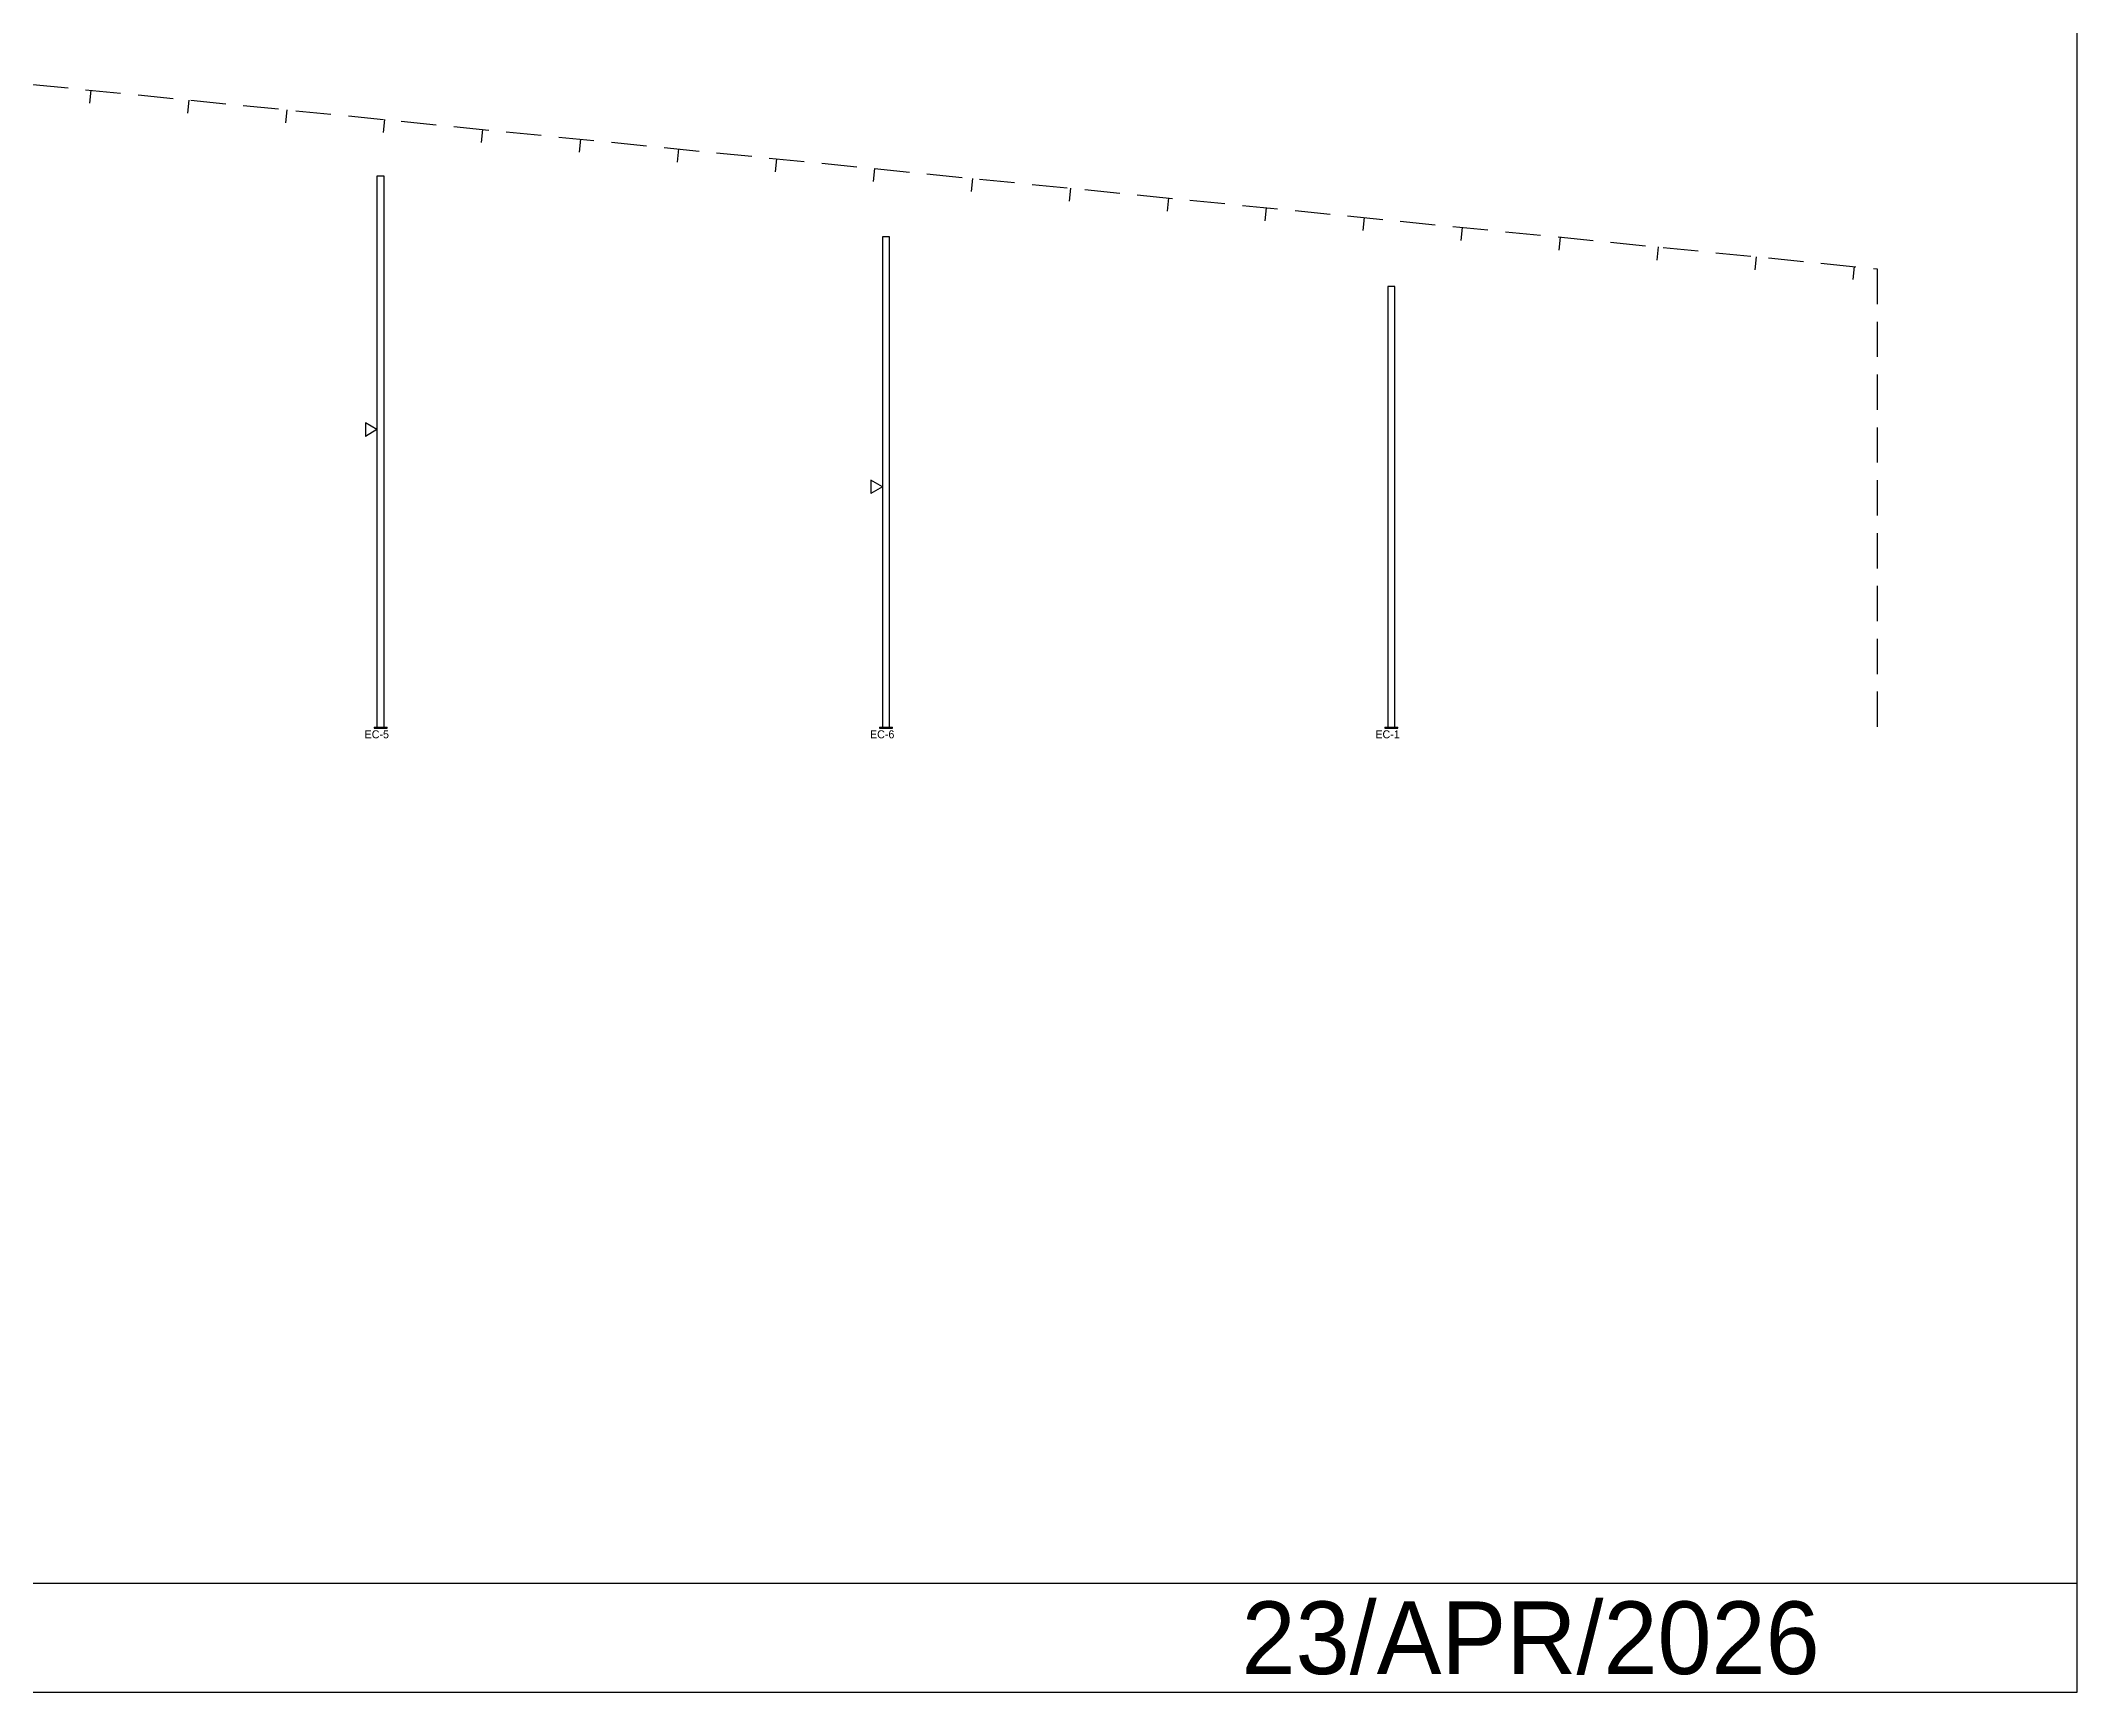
# Model space of a CAD drawing. Extents: x -3050 to 64050, y -14743 to 35639.
# Drawn here: x 33022 to 64050, y -14686 to 10475 of the extents above; entities that cross this region are included whole.
import ezdxf

# ---------------------------------------------------------------- set-up
doc = ezdxf.new("R2010")
doc.units = 0
doc.linetypes.add('CONTIN', pattern=[0])
doc.linetypes.add('DASHED', pattern=[805.2, 536.8, -268.4])
doc.layers.get('0').update_dxf_attribs({"linetype": 'CONTIN'})
for name, color, linetype in [('1', 7, 'CONTIN'), ('16', 7, 'CONTIN'), ('3', 7, 'CONTIN'), ('5', 5, 'DASHED'), ('8', 5, 'DASHED'), ('9', 7, 'CONTIN')]:
    doc.layers.add(name, color=color, linetype=linetype)

msp = doc.modelspace()

# ---------------------------------------------------------------- linework, layer by layer
for p, q in [((64050.004, -14686.198), (64050.004, 35638.801)), ((-3050, -13025.473), (64050.004, -13025.473)), ((-3050, -14686.198), (64050.004, -14686.198))]:
    msp.add_line(p, q)
at = {"layer": '1'}
for p, q in [((38200, 8410.7), (38145, 8410.7)), ((38145, 8410.7), (38145, 16)), ((38255, 8410.7), (38200, 8410.7)), ((38255, 16), (38255, 8410.7)), ((45900, 7489.7), (45845, 7489.7)), ((45845, 7489.7), (45845, 16)), ((45955.004, 7489.7), (45900, 7489.7)), ((45955.004, 16), (45955.004, 7489.7)), ((53600, 6732), (53545.004, 6732)), ((53545.004, 6732), (53545.004, 16)), ((53655, 6732), (53600, 6732)), ((53655, 16), (53655, 6732)), ((38145, 16), (38255, 16)), ((45845, 16), (45955.004, 16)), ((53545.004, 16), (53655, 16))]:
    msp.add_line(p, q, dxfattribs=at)
at = {"layer": '3'}
for p, q in [((38145, 4550), (37969, 4651.563)), ((37969, 4651.563), (37969.074, 4448.311)), ((38145, 4550), (37969.074, 4448.311)), ((45845, 3680), (45669, 3781.564)), ((45669, 3781.564), (45669.074, 3578.311)), ((45845, 3680), (45669.074, 3578.311))]:
    msp.add_line(p, q, dxfattribs=at)
at = {"layer": '5'}
for p, q in [((33783.625, 9721.639), (33763.727, 9522.631)), ((35276.18, 9572.382), (35256.281, 9373.375)), ((36768.734, 9423.127), (36748.836, 9224.12)), ((38261.293, 9273.871), (38241.391, 9074.864)), ((39753.848, 9124.616), (39733.945, 8925.608)), ((41246.402, 8975.359), (41226.504, 8776.353)), ((42738.961, 8826.104), (42719.059, 8627.098)), ((44231.512, 8676.849), (44211.613, 8477.842)), ((45724.074, 8527.594), (45704.176, 8328.586)), ((47216.629, 8378.337), (47196.727, 8179.33)), ((48709.18, 8229.082), (48689.281, 8030.075)), ((50201.738, 8079.826), (50181.84, 7880.819)), ((51694.297, 7930.571), (51674.395, 7731.563)), ((53186.848, 7781.315), (53166.949, 7582.309)), ((54679.402, 7632.06), (54659.504, 7433.052)), ((56171.961, 7482.804), (56152.062, 7283.796)), ((57664.523, 7333.548), (57644.625, 7134.541)), ((59157.07, 7184.293), (59137.172, 6985.286)), ((60649.629, 7035.037), (60629.73, 6836.03))]:
    msp.add_line(p, q, dxfattribs=at)
at = {"layer": '8'}
for p, q in [((30500.002, 10050), (61000.004, 7000)), ((61000.004, 7000), (61000.004, 0))]:
    msp.add_line(p, q, dxfattribs=at)
at = {"layer": '9'}
for p, q in [((38100, 16), (38300, 16)), ((38100, 16), (38100, 0)), ((38100, 0), (38300, 0)), ((38150, -4), (38150, 20)), ((38250, -4), (38250, 20)), ((38300, 0), (38300, 16)), ((45800, 16), (46000, 16)), ((45800, 16), (45800, 0)), ((45800, 0), (46000, 0)), ((45850, -4), (45850, 20)), ((45950, -4), (45950, 20)), ((46000, 0), (46000, 16)), ((53500, 16), (53700.004, 16)), ((53500, 16), (53500, 0)), ((53500, 0), (53700.004, 0)), ((53550, -4), (53550, 20)), ((53650.004, -4), (53650.004, 20)), ((53700.004, 0), (53700.004, 16))]:
    msp.add_line(p, q, dxfattribs=at)

# ---------------------------------------------------------------- texts
msp.add_text('23/APR/2026', height=1107.15).set_placement((51317.777, -14409.41))
at = {"layer": '16'}
for s, p in [('EC-5', (37956.16, -152.4)), ('EC-6', (45656.16, -152.4)), ('EC-1', (53356.16, -152.4))]:
    msp.add_text(s, height=121.92, dxfattribs=at).set_placement(p)

doc.saveas('drawing.dxf')
